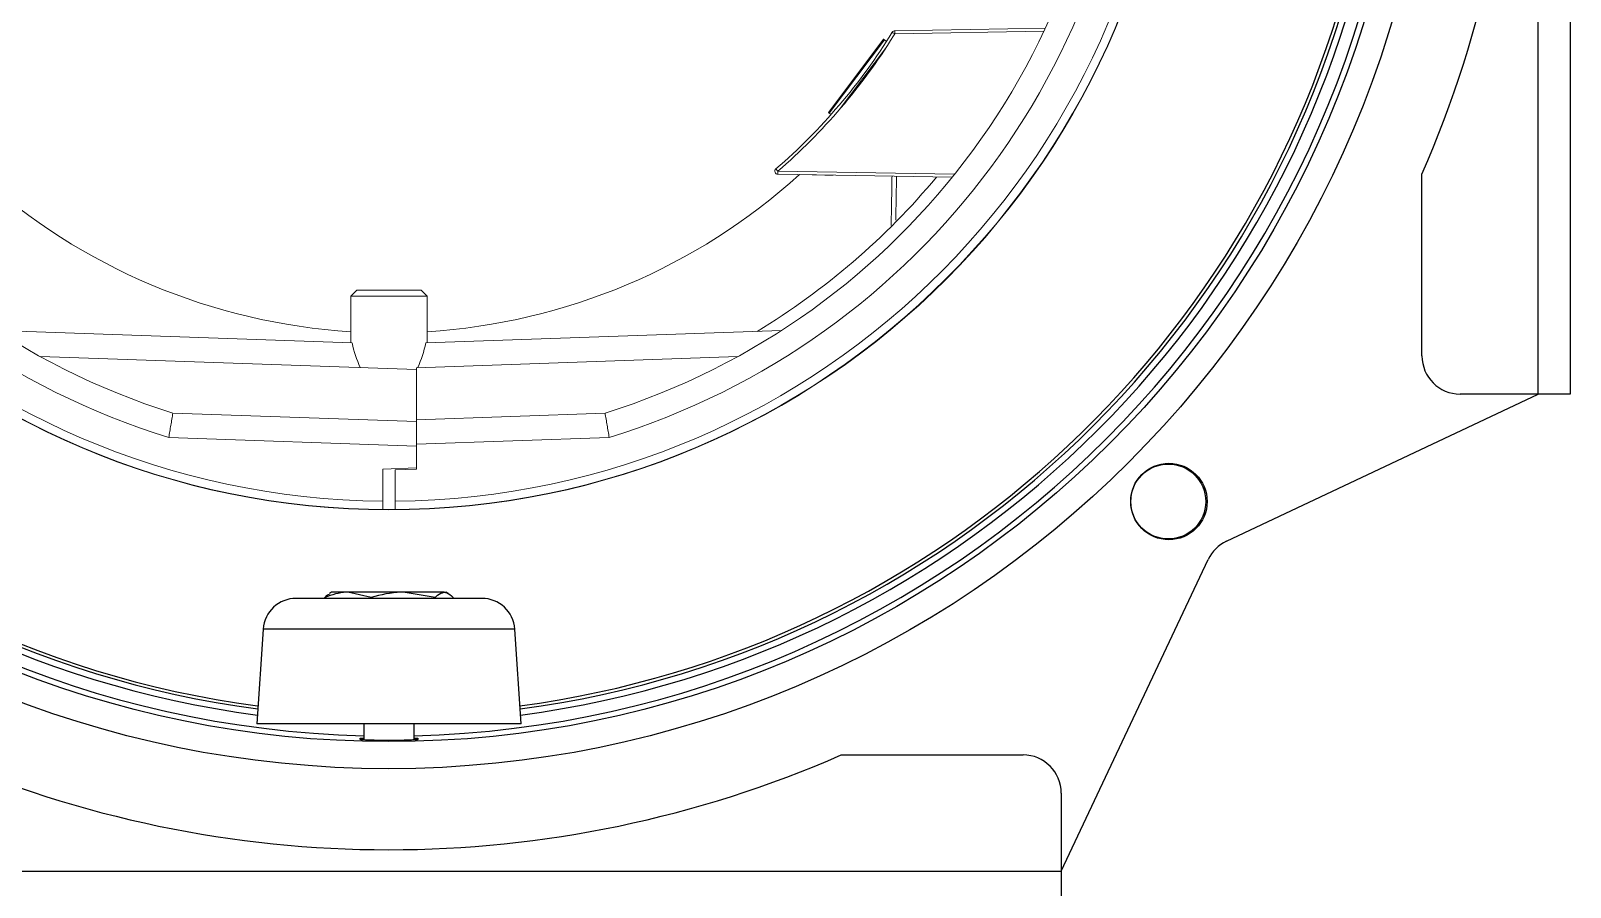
# Model space of a CAD drawing. Extents: x 8 to 113, y 0 to 87.
# Drawn here: x 47.84 to 52.87, y 33.01 to 35.81 of the extents above; entities that cross this region are included whole.
import ezdxf

# ---------------------------------------------------------------- set-up
doc = ezdxf.new("R2010")
doc.units = 0
doc.header["$MEASUREMENT"] = 0
doc.layers.add('OBJECT', color=7, linetype='CONTINUOUS')

msp = doc.modelspace()

# ---------------------------------------------------------------- linework, layer by layer
at = {"layer": 'OBJECT'}
for p, q in [((52.766, 34.6187), (52.766, 39.0187)), ((52.8709, 39.0187), (52.8709, 34.6187)), ((52.386, 34.7437), (52.386, 35.3382)), ((51.7465, 34.1378), (52.766, 34.6187)), ((52.766, 34.6187), (52.511, 34.6187)), ((52.8709, 34.6187), (52.766, 34.6187)), ((51.206, 33.0587), (51.6868, 34.0781)), ((49.3109, 33.9507), (48.7032, 33.9507)), ((48.7973, 33.9507), (48.7973, 33.954)), ((48.8196, 33.9707), (48.8123, 33.9666)), ((48.8729, 33.9707), (48.8196, 33.9707)), ((48.9486, 33.954), (48.8729, 33.9707)), ((49.0535, 33.9707), (48.8729, 33.9707)), ((48.9486, 33.9507), (48.9486, 33.954)), ((49.1584, 33.954), (49.0535, 33.9707)), ((49.1876, 33.9707), (49.0535, 33.9707)), ((49.1584, 33.9507), (49.1584, 33.954)), ((49.1876, 33.9707), (49.1946, 33.9707)), ((49.2018, 33.9666), (49.1946, 33.9707)), ((49.2168, 33.9507), (49.2168, 33.954)), ((48.5957, 33.8503), (48.5746, 33.5407)), ((49.4184, 33.8503), (48.5957, 33.8503)), ((49.4396, 33.5407), (49.4184, 33.8503)), ((49.4396, 33.5407), (48.5746, 33.5407)), ((48.9251, 33.5407), (48.9251, 33.4878)), ((49.0891, 33.4879), (49.0891, 33.5407)), ((48.9131, 33.4889), (48.9131, 33.4933)), ((49.1011, 33.4933), (49.1011, 33.4889)), ((50.4864, 33.4387), (51.081, 33.4387)), ((51.206, 33.3137), (51.206, 33.0587)), ((46.806, 33.0587), (51.206, 33.0587)), ((51.206, 33.0587), (51.206, 32.9538))]:
    msp.add_line(p, q, dxfattribs=at)
at = {"layer": 'OBJECT', "lineweight": 15}
for p, q in [((51.1541, 35.8152), (50.6616, 35.8066)), ((50.6616, 35.7966), (51.1494, 35.8051)), ((50.6249, 35.779), (50.4443, 35.5394)), ((50.6276, 35.777), (50.447, 35.5374)), ((50.4793, 35.5479), (50.634, 35.7532)), ((50.6276, 35.777), (50.6344, 35.7718)), ((50.447, 35.5374), (50.453, 35.5329)), ((50.8571, 35.3373), (50.2791, 35.3474)), ((50.2791, 35.3374), (50.8491, 35.3275)), ((50.3495, 35.3362), (50.4323, 35.3347)), ((48.9021, 34.9587), (48.8821, 34.9387)), ((48.9021, 34.9587), (49.1121, 34.9587)), ((49.1321, 34.9387), (49.1121, 34.9587)), ((48.8821, 34.9387), (48.8821, 34.7862)), ((49.1321, 34.9387), (48.8821, 34.9387)), ((49.1321, 34.7862), (49.1321, 34.9387)), ((47.723, 34.8267), (48.8861, 34.786)), ((50.2911, 34.8267), (49.128, 34.786)), ((47.8656, 34.7417), (49.0971, 34.6987)), ((50.1486, 34.7417), (49.0971, 34.705)), ((49.0971, 34.705), (49.0971, 34.535)), ((50.3425, 34.6463), (50.3425, 34.6463)), ((48.3003, 34.5565), (49.0971, 34.5287)), ((49.7138, 34.5565), (49.0971, 34.535)), ((49.0971, 34.535), (49.0971, 34.455)), ((49.0971, 34.4487), (48.2867, 34.477)), ((49.7274, 34.477), (49.0971, 34.455)), ((49.0971, 34.3737), (49.0971, 34.455)), ((49.0971, 34.4487), (49.0971, 34.3775)), ((49.0971, 34.3775), (48.9871, 34.3737)), ((48.9871, 34.3737), (48.9871, 34.2688)), ((49.0271, 34.3712), (49.0971, 34.3737)), ((49.0271, 34.2688), (49.0271, 34.3712)), ((48.9871, 34.2688), (48.9871, 34.2413)), ((49.0271, 34.2413), (49.0271, 34.2688))]:
    msp.add_line(p, q, dxfattribs=at)
at = {"layer": 'OBJECT', "lineweight": 15, "flags": 128}
for points in [[(50.6249, 35.779), (50.6249, 35.779), (50.6252, 35.7788), (50.6261, 35.7781), (50.6276, 35.777)], [(50.447, 35.5374), (50.4455, 35.5385), (50.4446, 35.5392), (50.4443, 35.5394), (50.4443, 35.5394)]]:
    msp.add_lwpolyline(points, dxfattribs=at)
at = {"layer": 'OBJECT'}
for centre, radius in [((49.006, 36.8187), 3.425), ((49.0071, 36.8187), 3.3365), ((51.5583, 34.2674), 0.125), ((51.5561, 34.2674), 0.1225)]:
    msp.add_circle(centre, radius, dxfattribs=at)
at = {"layer": 'OBJECT', "lineweight": 15}
for radius in [2.5787, 2.5775]:
    msp.add_circle((49.0071, 36.8187), radius, dxfattribs=at)
for centre, radius, start, end in [((49.0071, 36.8187), 2.55, 90.4494, 269.5506), ((49.0071, 36.8187), 2.55, 270.4494, 89.5506), ((49.0071, 36.8187), 2.45, 107.0993, 252.9007), ((49.0071, 36.8187), 2.45, 287.0993, 72.9007), ((49.0071, 36.8187), 2.37, 107.3491, 252.6509), ((49.0071, 36.8187), 2.37, 287.3491, 72.6509), ((49.0072, 36.8182), 1.9346, 310.8543, 328.3067), ((50.6618, 35.7966), 0.01, 91, 148.3068), ((50.801, 36.027), 0.2693, 236.726, 238.822), ((50.8051, 35.8016), 0.1436, 178.0047, 181.9953), ((49.0071, 36.8182), 1.9445, 310.8543, 328.0729), ((49.0071, 36.8182), 1.9445, 328.0729, 328.3068), ((50.2792, 35.3474), 0.01, 130.8542, 269), ((50.4196, 35.4721), 0.1879, 218.5808, 221.5963), ((49.0071, 36.8187), 2, 227.8375, 266.4167), ((49.0071, 36.8187), 2, 273.5833, 312.1625), ((49.0071, 36.8187), 2.33, 301.1138, 320.2364), ((50.4226, 35.3424), 0.1436, 178.0047, 181.9953), ((49.3934, 34.9071), 0.5215, 193.425, 202.7899), ((48.6208, 34.9071), 0.5215, 337.2101, 346.575)]:
    msp.add_arc(centre, radius, start, end, dxfattribs=at)
at = {"layer": 'OBJECT'}
for centre, radius, start, end in [((49.006, 36.8187), 3.69, 336.3466, 23.6534), ((49.0071, 36.8187), 3.318, 181.4161, 268.5839), ((49.0071, 36.8187), 3.318, 271.4161, 358.5839), ((49.0071, 36.8187), 3.278, 187.5476, 262.4524), ((49.0071, 36.8187), 3.258, 187.57, 262.43), ((49.006, 36.8187), 3.248, 187.5826, 262.4041), ((49.0071, 36.8187), 3.258, 277.57, 352.43), ((49.0071, 36.8187), 3.278, 277.5476, 352.4524), ((49.006, 36.8187), 3.248, 277.5917, 348.7175), ((52.511, 34.7437), 0.125, 180, 270), ((51.7999, 34.0248), 0.125, 115.2532, 154.7468), ((48.7032, 33.843), 0.1078, 90, 176.0923), ((49.3109, 33.843), 0.1078, 3.9077, 90), ((49.006, 36.8187), 3.69, 246.3466, 293.6534), ((51.081, 33.3137), 0.125, 0, 90)]:
    msp.add_arc(centre, radius, start, end, dxfattribs=at)
at = {"layer": 'OBJECT', "lineweight": 15}
msp.add_open_spline([(50.4605, 35.3342), (50.4604, 35.3343), (50.4601, 35.3343), (50.4577, 35.3343), (50.4527, 35.3344), (50.444, 35.3345), (50.4367, 35.3347), (50.4323, 35.3347)], degree=3, knots=[0, 0, 0, 0, 0.1014, 0.243632, 0.421286, 0.659358, 1, 1, 1, 1], dxfattribs=at)
for points in [[(50.6497, 35.17), (50.6525, 35.3309)], [(50.6673, 35.3306), (50.6648, 35.187)], [(48.3003, 34.5565), (48.2867, 34.477)], [(49.7274, 34.477), (49.7138, 34.5565)]]:
    msp.add_open_spline(points, degree=1, dxfattribs=at)
at = {"layer": 'OBJECT'}
for points, knots in [([(48.8729, 33.9707), (48.8712, 33.9707), (48.8456, 33.9705), (48.8206, 33.9619), (48.7973, 33.954)], [0, 0, 0, 0, 0.070204, 1, 1, 1, 1]), ([(48.7973, 33.954), (48.7997, 33.9567), (48.8048, 33.9621), (48.81, 33.9638), (48.8126, 33.9646)], [0, 0, 0, 0, 0.488344, 1, 1, 1, 1]), ([(49.0535, 33.9707), (49.051, 33.9707), (49.0156, 33.9705), (48.9809, 33.9619), (48.9486, 33.954)], [0, 0, 0, 0, 0.070197, 1, 1, 1, 1]), ([(49.1584, 33.954), (49.1608, 33.9565), (49.1703, 33.9663), (49.1802, 33.9689), (49.1876, 33.9707)], [0, 0, 0, 0, 0.2575496, 1, 1, 1, 1]), ([(49.1876, 33.9707), (49.1903, 33.9705), (49.2002, 33.9696), (49.2098, 33.9606), (49.2168, 33.954)], [0, 0, 0, 0, 0.268631, 1, 1, 1, 1]), ([(48.9131, 33.4933), (48.9136, 33.4934), (48.9144, 33.4937), (48.922, 33.4937), (48.9251, 33.4937)], [0, 0, 0, 0, 0.594523, 1, 1, 1, 1]), ([(49.1011, 33.4889), (49.1, 33.4887), (49.098, 33.4883), (49.0818, 33.4874), (49.0579, 33.4865), (49.0281, 33.486), (48.996, 33.4859), (48.9652, 33.4863), (48.939, 33.4871), (48.9206, 33.488), (48.9136, 33.4886), (48.9132, 33.4889), (48.9131, 33.4889)], [0, 0, 0, 0, 0.107204, 0.214546, 0.321914, 0.4293, 0.536657, 0.643983, 0.751324, 0.858704, 0.966088, 1, 1, 1, 1]), ([(49.0891, 33.4938), (49.0893, 33.4938), (49.0961, 33.4938), (49.0999, 33.4936), (49.1008, 33.4934), (49.1011, 33.4933)], [0, 0, 0, 0, 0.0289, 0.693841, 1, 1, 1, 1])]:
    msp.add_open_spline(points, degree=3, knots=knots, dxfattribs=at)

doc.saveas('drawing.dxf')
